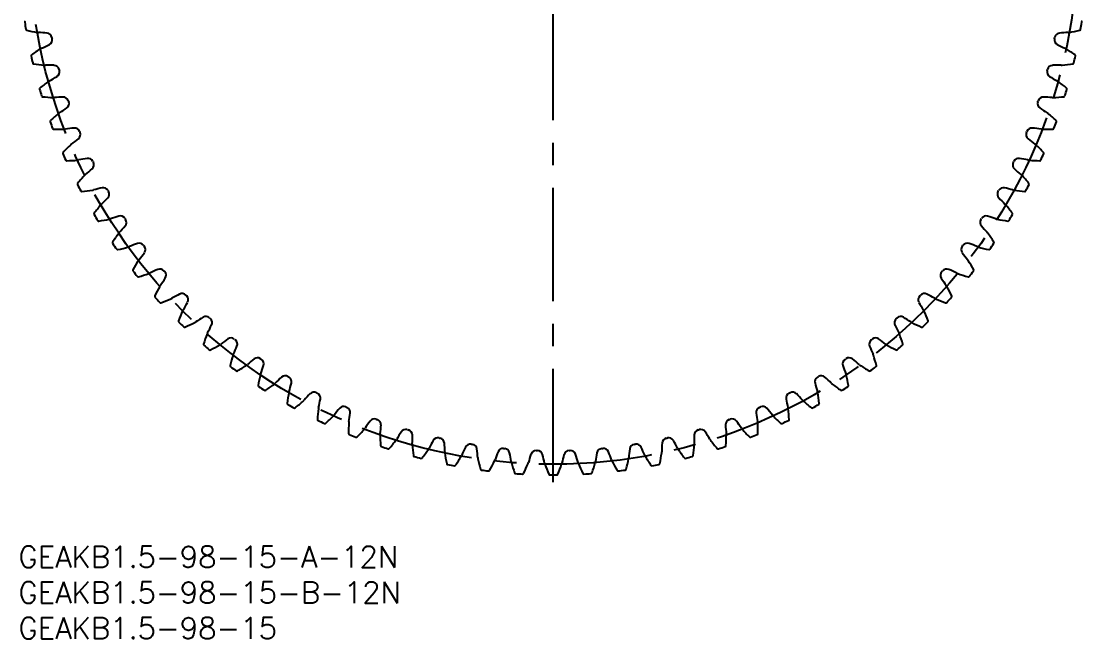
# Model space of a CAD drawing. Extents: x -1 to 233, y -13 to 175.
# Drawn here: x 0.4 to 149.1, y -13 to 73.7 of the extents above; entities that cross this region are included whole.
import ezdxf

# ---------------------------------------------------------------- set-up
doc = ezdxf.new("R2010")
doc.units = 0
doc.header["$LTSCALE"] = 0.5
doc.linetypes.add('CENTER', pattern=[50.8, 31.75, -6.35, 6.35, -6.35])
for name, color, linetype in [('MSM_CENTER', 1, 'CENTER'), ('MSM_CONTINUOUS', 7, 'CONTINUOUS'), ('MSM_PART_NUMBER', 7, 'CONTINUOUS')]:
    doc.layers.add(name, color=color, linetype=linetype)
doc.styles.get("Standard").update_dxf_attribs({"font": 'txt.shx', "height": 1, "bigfont": 'bigfont.shx'})

# ---------------------------------------------------------------- blocks, each defined once
blk = doc.blocks.new('*U2')
at = {"layer": 'MSM_PART_NUMBER'}
blk.add_text('GEAKB1.5-98-15-A-12N', height=3, dxfattribs=at).set_placement((0, -3))
blk = doc.blocks.new('*U3')
at = {"layer": 'MSM_PART_NUMBER'}
blk.add_text('GEAKB1.5-98-15-B-12N', height=3, dxfattribs=at).set_placement((0, -8))
blk = doc.blocks.new('*U4')
at = {"layer": 'MSM_PART_NUMBER'}
blk.add_text('GEAKB1.5-98-15', height=3, dxfattribs=at).set_placement((0, -13))

msp = doc.modelspace()

# ---------------------------------------------------------------- linework, layer by layer
at = {"layer": 'MSM_CENTER'}
msp.add_line((75, 9), (75, 161), dxfattribs=at)
msp.add_circle((75, 85), 73.5, dxfattribs=at)
at = {"layer": 'MSM_CONTINUOUS'}
for centre, radius, start, end in [((1.03, 73.55), 0.15, 121.8081, 188.8006), ((75, 85), 75, 188.8006, 189.5667), ((75, 85), 75, 350.4333, 351.1994), ((148.97, 73.55), 0.15, 351.1994, 58.1919), ((1.19, 72.56), 0.15, 189.5667, 256.5593), ((6.85, 96.24), 24.5, 256.5592, 260.102), ((2.85, 73.34), 1.25, 260.102, 267.3394), ((1.78, 50.34), 21.78, 84.1109, 87.3394), ((3.94, 71.25), 0.75, 10.9491, 84.1109), ((75, 85), 71.62, 190.9492, 191.0917), ((75, 85), 71.62, 348.9083, 349.0508), ((146.06, 71.25), 0.75, 95.8891, 169.0508), ((148.22, 50.34), 21.78, 92.6606, 95.8891), ((147.15, 73.34), 1.25, 272.6606, 279.898), ((143.15, 96.24), 24.5, 279.898, 283.4408), ((148.81, 72.56), 0.15, 283.4408, 350.4333), ((-5.87, 89.66), 21.78, 294.7014, 297.9299), ((3.98, 71.08), 0.75, 297.9299, 11.0917), ((146.02, 71.08), 0.75, 168.9084, 242.0701), ((155.87, 89.66), 21.78, 242.0701, 245.2986), ((1.92, 68.83), 0.15, 125.4816, 192.4741), ((75, 85), 75, 192.4741, 193.2402), ((16.05, 49), 24.5, 121.9388, 125.4816), ((3.75, 68.74), 1.25, 114.7014, 121.9388), ((146.25, 68.74), 1.25, 58.0612, 65.2986), ((133.95, 49), 24.5, 54.5184, 58.0612), ((75, 85), 75, 346.7598, 347.5259), ((148.08, 68.83), 0.15, 347.5259, 54.5184), ((2.14, 67.86), 0.15, 193.2402, 260.2327), ((6.27, 91.85), 24.5, 260.2327, 263.7755), ((3.75, 68.74), 1.25, 263.7755, 271.0129), ((4.16, 45.72), 21.78, 87.7844, 91.0129), ((4.97, 66.73), 0.75, 14.6226, 87.7844), ((145.03, 66.73), 0.75, 92.2156, 165.3773), ((145.84, 45.72), 21.78, 88.9871, 92.2156), ((146.25, 68.74), 1.25, 268.9871, 276.2245), ((143.73, 91.85), 24.5, 276.2245, 279.7673), ((147.86, 67.86), 0.15, 279.7673, 346.7598), ((-6, 84.46), 21.78, 298.3749, 301.6034), ((5.01, 66.55), 0.75, 301.6034, 14.7651), ((75, 85), 71.62, 194.6226, 194.7651), ((144.99, 66.55), 0.75, 165.2349, 238.3966), ((75, 85), 71.62, 345.2349, 345.3774), ((156, 84.46), 21.78, 238.3966, 241.6251), ((3.1, 64.18), 0.15, 129.1551, 196.1476), ((75, 85), 75, 196.1476, 196.9137), ((18.48, 45.3), 24.5, 125.6122, 129.1551), ((4.94, 64.21), 1.25, 118.3749, 125.6123), ((145.06, 64.21), 1.25, 54.3878, 61.6251), ((131.52, 45.3), 24.5, 50.8449, 54.3878), ((75, 85), 75, 343.0863, 343.8524), ((146.9, 64.18), 0.15, 343.8524, 50.8449), ((3.39, 63.22), 0.15, 196.9137, 263.9062), ((5.97, 87.44), 24.5, 263.9062, 267.449), ((4.94, 64.21), 1.25, 267.449, 274.6864), ((6.82, 41.26), 21.78, 91.4578, 94.6864), ((6.28, 62.28), 0.75, 18.2961, 91.4579), ((75, 85), 71.62, 198.2961, 198.4386), ((75, 85), 71.62, 341.5614, 341.7039), ((143.72, 62.28), 0.75, 88.5422, 161.7039), ((143.18, 41.26), 21.78, 85.3136, 88.5422), ((145.06, 64.21), 1.25, 265.3136, 272.551), ((144.03, 87.44), 24.5, 272.551, 276.0938), ((146.61, 63.22), 0.15, 276.0938, 343.0863), ((-5.8, 79.28), 21.78, 302.0483, 305.2769), ((6.34, 62.11), 0.75, 305.2769, 18.4386), ((143.66, 62.11), 0.75, 161.5614, 234.7231), ((155.8, 79.28), 21.78, 234.7231, 237.9517), ((4.58, 59.62), 0.15, 132.8285, 199.821), ((75, 85), 75, 199.821, 200.5871), ((21.14, 41.76), 24.5, 129.2857, 132.8285), ((6.41, 59.76), 1.25, 122.0483, 129.2857), ((143.59, 59.76), 1.25, 50.7143, 57.9517), ((128.86, 41.76), 24.5, 47.1715, 50.7143), ((75, 85), 75, 339.4129, 340.179), ((145.42, 59.62), 0.15, 340.179, 47.1715), ((4.93, 58.68), 0.15, 200.5871, 267.5797), ((5.96, 83.01), 24.5, 267.5796, 271.1224), ((6.41, 59.76), 1.25, 271.1224, 278.3598), ((9.76, 36.98), 21.78, 95.1313, 98.3598), ((7.88, 57.92), 0.75, 21.9696, 95.1313), ((7.95, 57.76), 0.75, 308.9503, 22.1121), ((75, 85), 71.62, 201.9696, 202.1121), ((142.05, 57.76), 0.75, 157.8879, 231.0497), ((75, 85), 71.62, 337.8879, 338.0304), ((142.12, 57.92), 0.75, 84.8687, 158.0303), ((140.24, 36.98), 21.78, 81.6402, 84.8687), ((143.59, 59.76), 1.25, 261.6402, 268.8776), ((144.04, 83.01), 24.5, 268.8776, 272.4204), ((145.07, 58.68), 0.15, 272.4204, 339.4129), ((-5.27, 74.11), 21.78, 305.7218, 308.9503), ((155.27, 74.11), 21.78, 231.0497, 234.2782), ((6.36, 55.16), 0.15, 136.502, 203.4945), ((75, 85), 75, 203.4945, 204.2606), ((24.02, 38.4), 24.5, 132.9592, 136.502), ((8.17, 55.42), 1.25, 125.7218, 132.9592), ((141.83, 55.42), 1.25, 47.0408, 54.2782), ((125.98, 38.4), 24.5, 43.498, 47.0408), ((75, 85), 75, 335.7394, 336.5055), ((143.64, 55.16), 0.15, 336.5055, 43.498), ((6.76, 54.25), 0.15, 204.2606, 271.2531), ((6.23, 78.59), 24.5, 271.2531, 274.7959), ((8.17, 55.42), 1.25, 274.7959, 282.0333), ((12.97, 32.9), 21.78, 98.8048, 102.0333), ((9.75, 53.68), 0.75, 25.6431, 98.8048), ((9.83, 53.52), 0.75, 312.6238, 25.7855), ((75, 85), 71.62, 205.643, 205.7855), ((140.17, 53.52), 0.75, 154.2145, 227.3762), ((75, 85), 71.62, 334.2145, 334.357), ((140.25, 53.68), 0.75, 81.1952, 154.3569), ((137.03, 32.9), 21.78, 77.9667, 81.1952), ((141.83, 55.42), 1.25, 257.9667, 265.2041), ((143.77, 78.59), 24.5, 265.2041, 268.7469), ((143.24, 54.25), 0.15, 268.7469, 335.7394), ((10.2, 51.2), 1.25, 129.3953, 136.6327), ((-4.41, 68.99), 21.78, 309.3953, 312.6238), ((154.41, 68.99), 21.78, 227.3762, 230.6047), ((139.8, 51.2), 1.25, 43.3673, 50.6047), ((8.41, 50.82), 0.15, 140.1755, 207.168), ((75, 85), 75, 207.168, 207.9341), ((27.11, 35.23), 24.5, 136.6327, 140.1755), ((122.89, 35.23), 24.5, 39.8245, 43.3673), ((75, 85), 75, 332.0659, 332.832), ((141.59, 50.82), 0.15, 332.832, 39.8245), ((8.87, 49.94), 0.15, 207.9341, 274.9266), ((6.78, 74.2), 24.5, 274.9266, 278.4694), ((10.2, 51.2), 1.25, 278.4694, 285.7068), ((16.44, 29.03), 21.78, 102.4782, 105.7068), ((11.89, 49.56), 0.75, 29.3165, 102.4782), ((11.98, 49.41), 0.75, 316.2973, 29.459), ((75, 85), 71.62, 209.3165, 209.459), ((138.02, 49.41), 0.75, 150.541, 223.7027), ((75, 85), 71.62, 330.541, 330.6835), ((138.11, 49.56), 0.75, 77.5218, 150.6834), ((133.56, 29.03), 21.78, 74.2932, 77.5218), ((139.8, 51.2), 1.25, 254.2932, 261.5306), ((143.22, 74.2), 24.5, 261.5306, 265.0734), ((141.13, 49.94), 0.15, 265.0734, 332.0659), ((30.4, 32.26), 24.5, 140.3061, 143.8489), ((12.5, 47.11), 1.25, 133.0687, 140.3061), ((-3.22, 63.93), 21.78, 313.0687, 316.2973), ((153.22, 63.93), 21.78, 223.7027, 226.9313), ((137.5, 47.11), 1.25, 39.6939, 46.9313), ((119.6, 32.26), 24.5, 36.1511, 39.6939), ((10.73, 46.63), 0.15, 143.8489, 210.8414), ((75, 85), 75, 210.8414, 211.6075), ((20.14, 25.39), 21.78, 106.1517, 109.3802), ((14.29, 45.59), 0.75, 32.99, 106.1517), ((135.71, 45.59), 0.75, 73.8483, 147.0099), ((129.86, 25.39), 21.78, 70.6198, 73.8483), ((75, 85), 75, 328.3925, 329.1586), ((139.27, 46.63), 0.15, 329.1586, 36.1511), ((11.25, 45.77), 0.15, 211.6075, 278.6001), ((7.61, 69.85), 24.5, 278.6, 282.1429), ((12.5, 47.11), 1.25, 282.1429, 289.3802), ((-1.71, 58.97), 21.78, 316.7422, 319.9707), ((75, 85), 71.62, 212.99, 213.1325), ((14.39, 45.44), 0.75, 319.9707, 33.1325), ((135.61, 45.44), 0.75, 146.8675, 220.0293), ((75, 85), 71.62, 326.8675, 327.01), ((151.71, 58.97), 21.78, 220.0293, 223.2578), ((137.5, 47.11), 1.25, 250.6198, 257.8572), ((142.39, 69.85), 24.5, 257.8571, 261.4), ((138.75, 45.77), 0.15, 261.4, 328.3925), ((33.87, 29.51), 24.5, 143.9796, 147.5224), ((15.06, 43.19), 1.25, 136.7422, 143.9796), ((134.94, 43.19), 1.25, 36.0204, 43.2578), ((116.13, 29.51), 24.5, 32.4776, 36.0204), ((13.33, 42.59), 0.15, 147.5222, 214.5149), ((75, 85), 75, 214.5149, 215.281), ((13.9, 41.77), 0.15, 215.281, 282.2735), ((8.72, 65.56), 24.5, 282.2735, 285.8163), ((15.06, 43.19), 1.25, 285.8163, 293.0537), ((24.08, 22), 21.78, 109.8252, 113.0537), ((16.94, 41.78), 0.75, 36.6634, 109.8252), ((75, 85), 71.62, 216.6634, 216.806), ((17.05, 41.64), 0.75, 323.6442, 36.806), ((132.95, 41.64), 0.75, 143.1941, 216.3558), ((75, 85), 71.62, 323.194, 323.3366), ((133.06, 41.78), 0.75, 70.1748, 143.3365), ((125.92, 22), 21.78, 66.9463, 70.1748), ((134.94, 43.19), 1.25, 246.9463, 254.1837), ((141.28, 65.56), 24.5, 254.1837, 257.7265), ((136.1, 41.77), 0.15, 257.7265, 324.719), ((75, 85), 75, 324.719, 325.4851), ((136.67, 42.59), 0.15, 325.4851, 32.4776), ((17.86, 39.43), 1.25, 140.4157, 147.6531), ((0.12, 54.1), 21.78, 320.4157, 323.6442), ((149.88, 54.1), 21.78, 216.3558, 219.5843), ((132.14, 39.43), 1.25, 32.3469, 39.5843), ((16.17, 38.72), 0.15, 151.1959, 218.1884), ((37.51, 26.99), 24.5, 147.6531, 151.1959), ((28.22, 18.87), 21.78, 113.4986, 116.7272), ((19.83, 38.15), 0.75, 40.3369, 113.4986), ((130.17, 38.15), 0.75, 66.5014, 139.663), ((121.78, 18.87), 21.78, 63.2728, 66.5014), ((112.49, 26.99), 24.5, 28.8041, 32.3469), ((133.83, 38.72), 0.15, 321.8116, 28.8041), ((75, 85), 75, 218.1884, 218.9545), ((16.79, 37.94), 0.15, 218.9545, 285.947), ((10.1, 61.35), 24.5, 285.947, 289.4898), ((17.86, 39.43), 1.25, 289.4898, 296.7272), ((2.25, 49.37), 21.78, 324.0891, 327.3177), ((75, 85), 71.62, 220.3369, 220.4794), ((19.95, 38.02), 0.75, 327.3177, 40.4794), ((130.05, 38.02), 0.75, 139.5206, 212.6823), ((147.75, 49.37), 21.78, 212.6823, 215.9109), ((75, 85), 71.62, 319.5206, 319.6631), ((132.14, 39.43), 1.25, 243.2728, 250.5102), ((139.9, 61.35), 24.5, 250.5102, 254.053), ((133.21, 37.94), 0.15, 254.053, 321.0455), ((75, 85), 75, 321.0455, 321.8116), ((41.3, 24.71), 24.5, 151.3265, 154.8694), ((20.9, 35.87), 1.25, 144.0892, 151.3265), ((129.1, 35.87), 1.25, 28.6735, 35.9108), ((108.7, 24.71), 24.5, 25.1306, 28.6735), ((19.26, 35.05), 0.15, 154.8694, 221.8619), ((75, 85), 75, 221.8619, 222.6279), ((11.75, 57.25), 24.5, 289.6204, 293.1633), ((20.9, 35.87), 1.25, 293.1632, 300.4006), ((32.55, 16.01), 21.78, 117.1721, 120.4006), ((22.95, 34.71), 0.75, 44.0104, 117.1721), ((4.68, 44.78), 21.78, 327.7626, 330.9912), ((75, 85), 71.62, 224.0104, 224.1529), ((23.07, 34.59), 0.75, 330.9912, 44.1529), ((126.93, 34.59), 0.75, 135.8471, 209.0088), ((145.32, 44.78), 21.78, 209.0088, 212.2374), ((75, 85), 71.62, 315.8471, 315.9896), ((127.05, 34.71), 0.75, 62.8279, 135.9896), ((117.45, 16.01), 21.78, 59.5994, 62.8279), ((129.1, 35.87), 1.25, 239.5994, 246.8367), ((138.25, 57.25), 24.5, 246.8367, 250.3796), ((75, 85), 75, 317.3721, 318.1381), ((130.74, 35.05), 0.15, 318.1381, 25.1307), ((19.93, 34.31), 0.15, 222.6279, 289.6205), ((45.23, 22.67), 24.5, 155, 158.5428), ((24.16, 32.5), 1.25, 147.7626, 155), ((125.84, 32.5), 1.25, 25, 32.2374), ((104.77, 22.67), 24.5, 21.4572, 25), ((130.07, 34.31), 0.15, 250.3796, 317.3721), ((22.57, 31.58), 0.15, 158.5428, 225.5353), ((75, 85), 75, 225.5353, 226.3014), ((13.66, 53.25), 24.5, 293.2939, 296.8367), ((24.16, 32.5), 1.25, 296.8367, 304.0741), ((37.06, 13.43), 21.78, 120.8456, 124.0741), ((26.28, 31.48), 0.75, 47.6839, 120.8456), ((75, 85), 71.62, 227.6838, 227.8264), ((26.41, 31.36), 0.75, 334.6646, 47.8264), ((123.59, 31.36), 0.75, 132.1737, 205.3354), ((75, 85), 71.62, 312.1736, 312.3162), ((123.72, 31.48), 0.75, 59.1544, 132.3162), ((112.94, 13.43), 21.78, 55.9259, 59.1544), ((125.84, 32.5), 1.25, 235.9259, 243.1633), ((136.34, 53.25), 24.5, 243.1633, 246.7061), ((75, 85), 75, 313.6986, 314.4647), ((127.43, 31.58), 0.15, 314.4647, 21.4572), ((23.29, 30.88), 0.15, 226.3014, 293.2939), ((49.29, 20.89), 24.5, 158.6735, 162.2163), ((27.63, 29.35), 1.25, 151.4361, 158.6735), ((7.4, 40.36), 21.78, 331.4361, 334.6646), ((142.6, 40.36), 21.78, 205.3354, 208.5639), ((122.37, 29.35), 1.25, 21.3265, 28.5639), ((100.71, 20.89), 24.5, 17.7837, 21.3265), ((126.71, 30.88), 0.15, 246.7061, 313.6986), ((26.1, 28.33), 0.15, 162.2161, 229.2088), ((15.82, 49.38), 24.5, 296.9674, 300.5102), ((27.63, 29.35), 1.25, 300.5102, 307.7476), ((41.72, 11.15), 21.78, 124.519, 127.7476), ((29.8, 28.47), 0.75, 51.3573, 124.519), ((75, 85), 71.62, 231.3573, 231.4998), ((29.95, 28.36), 0.75, 338.3381, 51.4998), ((120.05, 28.36), 0.75, 128.5002, 201.6619), ((75, 85), 71.62, 308.5002, 308.6427), ((120.2, 28.47), 0.75, 55.481, 128.6427), ((108.28, 11.15), 21.78, 52.2524, 55.481), ((122.37, 29.35), 1.25, 232.2524, 239.4898), ((134.18, 49.38), 24.5, 239.4898, 243.0326), ((123.9, 28.33), 0.15, 310.7912, 17.7837), ((75, 85), 75, 229.2088, 229.9749), ((26.86, 27.68), 0.15, 229.9749, 296.9674), ((53.45, 19.38), 24.5, 162.3469, 165.8898), ((31.29, 26.43), 1.25, 155.1096, 162.347), ((10.4, 36.12), 21.78, 335.1096, 338.3381), ((139.6, 36.12), 21.78, 201.6619, 204.8904), ((118.71, 26.43), 1.25, 17.6531, 24.8904), ((96.55, 19.38), 24.5, 14.1102, 17.6531), ((123.14, 27.68), 0.15, 243.0326, 310.0251), ((75, 85), 75, 310.0251, 310.7912), ((29.83, 25.31), 0.15, 165.8898, 232.8823), ((18.22, 45.67), 24.5, 300.6409, 304.1837), ((31.29, 26.43), 1.25, 304.1837, 311.4211), ((46.52, 9.17), 21.78, 128.1925, 131.4211), ((33.52, 25.69), 0.75, 55.0308, 128.1925), ((75, 85), 71.62, 235.0308, 235.1733), ((13.67, 32.08), 21.78, 338.783, 342.0116), ((33.67, 25.59), 0.75, 342.0116, 55.1733), ((116.33, 25.59), 0.75, 124.8267, 197.9884), ((136.33, 32.08), 21.78, 197.9884, 201.217), ((75, 85), 71.62, 304.8267, 304.9692), ((116.48, 25.69), 0.75, 51.8075, 124.9692), ((103.48, 9.17), 21.78, 48.5789, 51.8075), ((118.71, 26.43), 1.25, 228.5789, 235.8163), ((131.78, 45.67), 24.5, 235.8163, 239.3591), ((120.17, 25.31), 0.15, 307.1177, 14.1103), ((75, 85), 75, 232.8823, 233.6484), ((30.63, 24.72), 0.15, 233.6484, 300.6409), ((57.7, 18.13), 24.5, 166.0204, 169.5632), ((35.13, 23.75), 1.25, 158.783, 166.0204), ((37.4, 23.16), 0.75, 58.7043, 131.866), ((112.6, 23.16), 0.75, 48.134, 121.2957), ((114.87, 23.75), 1.25, 13.9796, 21.217), ((92.3, 18.13), 24.5, 10.4368, 13.9796), ((119.37, 24.72), 0.15, 239.3591, 306.3516), ((75, 85), 75, 306.3516, 307.1177), ((33.75, 22.54), 0.15, 169.5632, 236.5557), ((75, 85), 75, 236.5557, 237.3218), ((20.86, 42.11), 24.5, 304.3143, 307.8571), ((35.13, 23.75), 1.25, 307.8571, 315.0945), ((51.44, 7.5), 21.78, 131.866, 135.0945), ((75, 85), 71.62, 238.7043, 238.8468), ((37.56, 23.06), 0.75, 345.685, 58.8468), ((17.18, 28.26), 21.78, 342.4565, 345.685), ((112.44, 23.06), 0.75, 121.1532, 194.315), ((132.82, 28.26), 21.78, 194.315, 197.5435), ((75, 85), 71.62, 301.1532, 301.2957), ((98.56, 7.5), 21.78, 44.9055, 48.134), ((114.87, 23.75), 1.25, 224.9055, 232.1429), ((129.14, 42.11), 24.5, 232.1429, 235.6857), ((75, 85), 75, 302.6782, 303.4443), ((116.25, 22.54), 0.15, 303.4443, 10.4368), ((34.59, 22), 0.15, 237.3218, 304.3144), ((62.02, 17.16), 24.5, 169.6939, 173.2367), ((39.14, 21.32), 1.25, 162.4565, 169.6939), ((56.45, 6.15), 21.78, 135.5395, 138.768), ((41.44, 20.87), 0.75, 62.3777, 135.5395), ((75, 85), 71.62, 242.3777, 242.5202), ((41.6, 20.79), 0.75, 349.3585, 62.5202), ((108.4, 20.79), 0.75, 117.4798, 190.6415), ((75, 85), 71.62, 297.4798, 297.6223), ((108.56, 20.87), 0.75, 44.4605, 117.6223), ((93.55, 6.15), 21.78, 41.232, 44.4605), ((110.86, 21.32), 1.25, 10.3061, 17.5435), ((87.98, 17.16), 24.5, 6.7633, 10.3061), ((115.41, 22), 0.15, 235.6857, 302.6782), ((37.83, 20.03), 0.15, 173.2367, 240.2292), ((75, 85), 75, 240.2292, 240.9953), ((38.71, 19.54), 0.15, 240.9953, 307.9878), ((23.72, 38.73), 24.5, 307.9878, 311.5306), ((39.14, 21.32), 1.25, 311.5306, 318.768), ((43.29, 19.15), 1.25, 166.13, 173.3674), ((20.94, 24.67), 21.78, 346.13, 349.3585), ((61.54, 5.12), 21.78, 139.2129, 142.4415), ((45.62, 18.86), 0.75, 66.0512, 139.2129), ((75, 85), 71.62, 246.0512, 246.1937), ((45.79, 18.78), 0.75, 353.032, 66.1937), ((104.21, 18.78), 0.75, 113.8063, 186.968), ((75, 85), 71.62, 293.8063, 293.9488), ((104.38, 18.86), 0.75, 40.7871, 113.9488), ((88.46, 5.12), 21.78, 37.5585, 40.7871), ((129.06, 24.67), 21.78, 190.6415, 193.87), ((106.71, 19.15), 1.25, 6.6326, 13.87), ((110.86, 21.32), 1.25, 221.232, 228.4694), ((126.28, 38.73), 24.5, 228.4694, 232.0122), ((111.29, 19.54), 0.15, 232.0122, 299.0047), ((75, 85), 75, 299.0047, 299.7708), ((112.17, 20.03), 0.15, 299.7708, 6.7633), ((66.39, 16.47), 24.5, 173.3673, 176.9102), ((26.79, 35.54), 24.5, 311.6613, 315.2041), ((43.29, 19.15), 1.25, 315.2041, 322.4415), ((24.91, 21.33), 21.78, 349.8034, 353.032), ((49.92, 17.11), 0.75, 69.7247, 142.8864), ((100.08, 17.11), 0.75, 37.1136, 110.2753), ((125.09, 21.33), 21.78, 186.968, 190.1966), ((106.71, 19.15), 1.25, 217.5585, 224.7959), ((123.21, 35.54), 24.5, 224.7959, 228.3387), ((83.61, 16.47), 24.5, 3.0898, 6.6327), ((42.07, 17.78), 0.15, 176.9102, 243.9027), ((75, 85), 75, 243.9027, 244.6688), ((42.98, 17.35), 0.15, 244.6688, 311.6613), ((70.8, 16.06), 24.5, 177.0408, 180.5836), ((47.57, 17.26), 1.25, 169.8034, 177.0408), ((30.06, 32.55), 24.5, 315.3347, 318.8776), ((47.57, 17.26), 1.25, 318.8775, 326.1149), ((66.69, 4.42), 21.78, 142.8864, 146.1149), ((75, 85), 71.62, 249.7247, 249.8672), ((50.09, 17.05), 0.75, 356.7054, 69.8672), ((29.1, 18.26), 21.78, 353.4769, 356.7054), ((54.32, 15.64), 0.75, 73.3982, 146.5599), ((75, 85), 71.62, 253.3981, 253.5406), ((75, 85), 71.62, 286.4594, 286.6019), ((95.68, 15.64), 0.75, 33.4401, 106.6019), ((99.91, 17.05), 0.75, 110.1328, 183.2946), ((120.9, 18.26), 21.78, 183.2946, 186.5231), ((75, 85), 71.62, 290.1328, 290.2753), ((83.31, 4.42), 21.78, 33.8851, 37.1136), ((102.43, 17.26), 1.25, 213.8851, 221.1225), ((119.94, 32.55), 24.5, 221.1224, 224.6653), ((102.43, 17.26), 1.25, 2.9592, 10.1966), ((79.2, 16.06), 24.5, 359.4164, 2.9592), ((107.02, 17.35), 0.15, 228.3387, 295.3312), ((75, 85), 75, 295.3312, 296.0973), ((107.93, 17.78), 0.15, 296.0973, 3.0899), ((46.45, 15.81), 0.15, 180.5836, 247.5761), ((75, 85), 75, 247.5761, 248.3422), ((47.38, 15.43), 0.15, 248.3422, 315.3348), ((51.97, 15.64), 1.25, 173.4769, 180.7143), ((75.22, 15.93), 24.5, 180.7143, 184.2571), ((33.51, 29.78), 24.5, 319.0082, 322.551), ((51.97, 15.64), 1.25, 322.551, 329.7884), ((71.87, 4.05), 21.78, 146.5599, 149.7884), ((54.49, 15.59), 0.75, 0.3789, 73.5406), ((33.47, 15.45), 21.78, 357.1504, 0.3789), ((58.81, 14.46), 0.75, 77.0716, 150.2333), ((75, 85), 71.62, 257.0716, 257.2141), ((58.98, 14.42), 0.75, 4.0524, 77.2141), ((91.02, 14.42), 0.75, 102.7859, 175.9476), ((75, 85), 71.62, 282.7859, 282.9284), ((91.19, 14.46), 0.75, 29.7667, 102.9284), ((95.51, 15.59), 0.75, 106.4594, 179.6211), ((116.53, 15.45), 21.78, 179.6211, 182.8496), ((78.13, 4.05), 21.78, 30.2116, 33.4401), ((98.03, 15.64), 1.25, 210.2116, 217.449), ((116.49, 29.78), 24.5, 217.449, 220.9918), ((74.78, 15.93), 24.5, 355.7429, 359.2857), ((98.03, 15.64), 1.25, 359.2857, 6.5231), ((102.62, 15.43), 0.15, 224.6653, 291.6578), ((75, 85), 75, 291.6578, 292.4239), ((103.55, 15.81), 0.15, 292.4239, 359.4164), ((50.94, 14.12), 0.15, 184.2571, 251.2496), ((75, 85), 75, 251.2496, 252.0157), ((51.89, 13.81), 0.15, 252.0157, 319.0082), ((56.46, 14.31), 1.25, 177.1504, 184.3878), ((79.65, 16.09), 24.5, 184.3878, 187.9306), ((37.13, 27.23), 24.5, 322.6817, 326.2245), ((56.46, 14.31), 1.25, 326.2245, 333.4619), ((77.06, 4.02), 21.78, 150.2333, 153.4619), ((38.01, 12.93), 21.78, 0.8238, 4.0524), ((82.24, 4.32), 21.78, 153.9068, 157.1353), ((63.36, 13.57), 0.75, 80.7451, 153.9068), ((75, 85), 71.62, 260.7451, 260.8876), ((63.54, 13.54), 0.75, 7.7259, 80.8876), ((42.7, 10.71), 21.78, 4.4973, 7.7259), ((67.96, 12.97), 0.75, 84.4186, 157.5803), ((75, 85), 71.62, 264.4185, 264.5611), ((68.14, 12.95), 0.75, 11.3993, 84.5611), ((72.59, 12.67), 0.75, 88.092, 161.2537), ((75, 85), 71.62, 268.092, 268.2345), ((72.77, 12.66), 0.75, 15.0728, 88.2345), ((77.23, 12.66), 0.75, 91.7655, 164.9272), ((75, 85), 71.62, 271.7655, 271.908), ((77.41, 12.67), 0.75, 18.7463, 91.908), ((81.86, 12.95), 0.75, 95.439, 168.6007), ((75, 85), 71.62, 275.4389, 275.5815), ((82.04, 12.97), 0.75, 22.4197, 95.5814), ((107.3, 10.71), 21.78, 172.2741, 175.5027), ((86.46, 13.54), 0.75, 99.1124, 172.2741), ((75, 85), 71.62, 279.1124, 279.2549), ((86.64, 13.57), 0.75, 26.0932, 99.2549), ((67.76, 4.32), 21.78, 22.8647, 26.0932), ((111.99, 12.93), 21.78, 175.9476, 179.1762), ((72.94, 4.02), 21.78, 26.5381, 29.7667), ((93.54, 14.31), 1.25, 206.5381, 213.7755), ((112.87, 27.23), 24.5, 213.7755, 217.3183), ((70.35, 16.09), 24.5, 352.0694, 355.6122), ((93.54, 14.31), 1.25, 355.6122, 2.8496), ((98.11, 13.81), 0.15, 220.992, 287.9843), ((75, 85), 75, 287.9843, 288.7504), ((99.06, 14.12), 0.15, 288.7504, 355.7429), ((55.53, 12.73), 0.15, 187.9306, 254.9231), ((75, 85), 75, 254.9231, 255.6892), ((56.5, 12.47), 0.15, 255.6892, 322.6817), ((61.03, 13.26), 1.25, 180.8238, 188.0612), ((84.05, 16.53), 24.5, 188.0612, 191.604), ((40.91, 24.93), 24.5, 326.3551, 329.898), ((61.03, 13.26), 1.25, 329.8979, 337.1353), ((65.65, 12.52), 1.25, 184.4973, 191.7347), ((88.42, 17.25), 24.5, 191.7347, 195.2775), ((44.83, 22.87), 24.5, 330.0286, 333.5714), ((65.65, 12.52), 1.25, 333.5714, 340.8088), ((87.4, 4.95), 21.78, 157.5803, 160.8088), ((47.53, 8.79), 21.78, 8.1708, 11.3993), ((92.5, 5.91), 21.78, 161.2537, 164.4823), ((52.47, 7.19), 21.78, 11.8443, 15.0728), ((97.53, 7.19), 21.78, 164.9272, 168.1557), ((57.5, 5.91), 21.78, 15.5177, 18.7463), ((102.47, 8.79), 21.78, 168.6007, 171.8292), ((62.6, 4.95), 21.78, 19.1912, 22.4197), ((84.35, 12.52), 1.25, 199.1912, 206.4286), ((105.17, 22.87), 24.5, 206.4286, 209.9714), ((61.58, 17.25), 24.5, 344.7225, 348.2653), ((84.35, 12.52), 1.25, 348.2653, 355.5027), ((88.97, 13.26), 1.25, 202.8647, 210.1021), ((109.09, 24.93), 24.5, 210.102, 213.6449), ((65.95, 16.53), 24.5, 348.396, 351.9388), ((88.97, 13.26), 1.25, 351.9387, 359.1762), ((93.5, 12.47), 0.15, 217.3183, 284.3108), ((75, 85), 75, 284.3108, 285.0769), ((94.47, 12.73), 0.15, 285.0769, 352.0695), ((60.2, 11.63), 0.15, 191.604, 258.5965), ((75, 85), 75, 258.5965, 259.3626), ((61.18, 11.44), 0.15, 259.3626, 326.3552), ((64.93, 10.83), 0.15, 195.2775, 262.27), ((75, 85), 75, 262.27, 263.0361), ((65.92, 10.7), 0.15, 263.0361, 330.0286), ((70.32, 12.07), 1.25, 188.1708, 195.4082), ((92.74, 18.25), 24.5, 195.4082, 198.951), ((48.87, 21.06), 24.5, 333.7021, 337.2449), ((70.32, 12.07), 1.25, 337.2449, 344.4823), ((75, 11.92), 1.25, 191.8443, 199.0816), ((96.98, 19.52), 24.5, 199.0816, 202.6245), ((53.02, 19.52), 24.5, 337.3755, 340.9184), ((75, 11.92), 1.25, 340.9183, 348.1557), ((79.68, 12.07), 1.25, 195.5177, 202.7551), ((101.13, 21.06), 24.5, 202.7551, 206.2979), ((57.26, 18.25), 24.5, 341.049, 344.5918), ((79.68, 12.07), 1.25, 344.5918, 351.8292), ((84.08, 10.7), 0.15, 209.9714, 276.9639), ((75, 85), 75, 276.9639, 277.73), ((85.07, 10.83), 0.15, 277.73, 344.7225), ((88.82, 11.44), 0.15, 213.645, 280.6373), ((75, 85), 75, 280.6374, 281.4035), ((89.8, 11.63), 0.15, 281.4035, 348.396), ((69.71, 10.34), 0.15, 198.9512, 265.9435), ((75, 85), 75, 265.9435, 266.7096), ((70.7, 10.27), 0.15, 266.7096, 333.7021), ((74.5, 10.15), 0.15, 202.6245, 269.617), ((75, 85), 75, 269.617, 270.383), ((75.5, 10.15), 0.15, 270.383, 337.3756), ((79.3, 10.27), 0.15, 206.2979, 273.2904), ((75, 85), 75, 273.2904, 274.0565), ((80.29, 10.34), 0.15, 274.0565, 341.049)]:
    msp.add_arc(centre, radius, start, end, dxfattribs=at)

# ---------------------------------------------------------------- block references
for name in ['*U2', '*U3', '*U4']:
    msp.add_blockref(name, (0, 0), dxfattribs=at)

doc.saveas('drawing.dxf')
